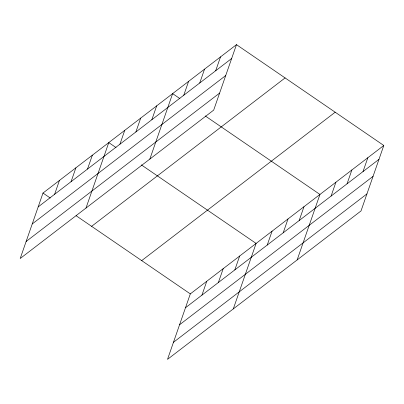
<?xml version="1.0" encoding="UTF-8"?>
<svg xmlns="http://www.w3.org/2000/svg" width="404" height="404" viewBox="0 0 404 404"><rect width="100%" height="100%" fill="white"/><g stroke="black" fill="none" stroke-linecap="round" stroke-linejoin="round"><path stroke-width="0.61" d="M236.481 44.647L42.996 193.051L20.2 258.515L213.686 110.11L236.481 44.647L383.8 145.485L361.004 210.949L167.519 359.353L190.314 293.89L383.8 145.485M54.621 194.289L59.444 180.442M71.064 181.674L75.891 167.827M87.511 169.059L92.334 155.212M85.986 208.06L108.782 142.597L116.024 147.551M119.922 144.203L124.745 130.351M135.885 131.962L140.708 118.109M151.848 119.715L156.671 105.863M149.839 159.085L172.634 93.622L179.871 98.576M183.769 95.228L188.597 81.376M199.733 82.987L204.56 69.135M215.696 70.74L220.518 56.893M201.934 295.127L206.762 281.275M218.382 282.512L223.205 268.66M234.83 269.897L239.653 256.045M233.3 308.893L256.101 243.43L141.365 164.898M267.236 245.041L272.064 231.189M283.199 232.795L288.022 218.943M299.162 220.554L303.985 206.702M297.152 259.918L319.948 194.455L205.217 115.923M331.088 196.066L335.911 182.214M347.051 183.82L351.874 169.968M363.014 171.579L367.837 157.727M38.173 206.904L231.659 58.499M32.244 223.937L225.73 75.533M26.129 241.486L219.619 93.077M91.612 226.331L285.098 77.922M141.698 260.615L335.184 112.206M185.492 307.742L378.977 159.333M179.558 324.771L373.044 176.366M173.447 342.319L366.933 193.915M42.996 193.051L50.237 198.011M76.098 215.711L190.314 293.89"/></g></svg>
